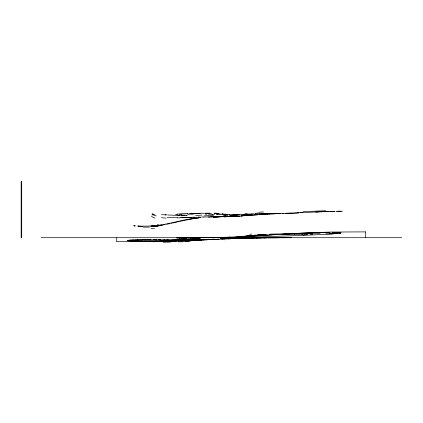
<?xml version="1.0" encoding="UTF-8"?>
<svg xmlns="http://www.w3.org/2000/svg" width="423" height="423" viewBox="0 0 423 423"><rect width="100%" height="100%" fill="white"/><g stroke="black" fill="none" stroke-linecap="round" stroke-linejoin="round"><path stroke-width="0.63" d="M224.095 237.451L223.259 237.414M223.91 215.556L224.185 215.46A20.6 1.01 0.1 0 1 225.147 215.286M224.01 237.499L223.756 237.557M243.997 236.885L244.193 236.811A25.914 0.73 -7.2 0 1 244.14 236.822A21.499 0.597 -7.7 0 0 244.298 236.711M243.6 236.991L242.115 237.314M199.947 238.768L194.691 238.376M177.676 221.885L174.419 222.635M178.406 221.715L179.13 221.546M179.86 221.377L190.831 219.109M179.5 214.646L179.252 214.81M174.059 222.715L172.621 223.037M169.137 223.386L184.814 219.886L194.532 218.289M171.902 223.196L171.183 223.349M168.576 223.508L164.309 224.354M170.131 223.577L168.846 223.836M168.539 223.899L167.275 224.148M166.435 224.301L165.906 224.401M177.348 237.8L176.83 237.869L179.336 238.033M163.939 224.423L158.154 225.3M241.385 237.446L240.597 237.578M164.499 224.645L163.447 224.814M192.74 218.797L198.778 217.956L197.123 218.03M161.866 225.052L160.28 225.263M239.592 237.726L238.821 237.832M156.88 226.252L150.762 226.606L162.998 225.454M225.189 215.286L225.47 215.249M236.008 237.266L248.317 235.812M237.837 237.948L235.125 238.228M158.868 225.438L157.451 225.591M157.07 225.427L148.621 226.094L139.733 226.141M244.235 236.224L246.255 236.002M242.236 236.446L239.413 236.748M248.28 235.78L267.14 234.231M240.222 236.986L234.86 237.557M250.643 235.569L252.119 235.421M239.349 237.224L233.136 237.567M234.749 237.567L232.121 237.821M199.519 217.729L200.428 217.644M199.196 238.868L197.441 239.011M241.607 236.848L242.485 236.769M231.466 237.731L229.208 237.932M207.36 239.592L208.116 239.54L207.17 239.608M231.423 237.885L231.772 237.853M229.599 238.709L228.018 238.768L238.683 238.144M254.038 235.241L255.423 235.125M234.77 238.26L233.448 238.371M242.765 237.853L244.309 237.673L230.456 238.244M128.814 240.206L127.186 240.481L130.612 240.095A12.917 0.397 -0.1 0 1 132.225 240.031L137.168 239.92M228.917 237.959L220.468 238.635L224.825 238.514M229.774 238.027L228.785 238.112M245.113 215.698L269.324 213.916M228.531 238.133L226.173 238.313M228.119 238.757L229.314 238.662M251.579 215.196L257.459 214.741M238.9 216.227L238.588 216.248M249.538 215.355L251.019 215.238M154.95 225.813L153.602 225.914M233.501 237.298L229.768 237.546M244.954 215.714L234.358 216.338M246.778 215.561L247.127 215.534M240.576 238.017L241.184 237.975M260.103 214.546L272.031 213.789M246.694 215.566L245.382 215.656M271.651 234.844L241.184 236.743M277.25 234.575L241.184 237.118M225.792 238.339L224.93 238.398M231.561 238.514L231.074 238.546M282.019 234.12L318.968 232.29M230.916 238.556L230.609 238.577M257.48 234.966L265.686 234.628M153.422 225.924L153.147 225.945M283.764 234.131L308.785 232.777A30.641 1.438 -2.2 0 1 315.198 232.587M228.14 238.752L228.563 238.725M196.42 239.08L196.843 239.053M223.222 238.477L220.494 238.672L221.985 238.577M223.233 238.509L235.267 237.805M207.207 239.603L207.973 239.534M208.185 217.078L211.109 216.93M243.003 215.804L241.914 215.857M238.123 237.647L303.413 235.378M205.208 239.714L206.974 239.619L206.44 239.592M211.193 216.925L212.055 216.867L206.466 216.941M203.764 239.788L205.483 239.698M204.034 239.778L201.586 239.899M226.205 238.45L228.732 238.329M200.037 239.973L201.723 239.889M269.171 214.017L302.942 212.589M196.758 218.051L195.738 218.094M197.372 240.1L200.539 239.947M204.542 239.883L219.188 239.201M236.605 216.248L236.055 216.269M203.389 239.73L204.986 239.656M194.876 240.211L197.705 240.079M198.403 240.158L223.175 239.021M315.643 212.002L317.382 211.934M300.023 212.716L317.028 211.949M239.889 236.795L217.85 237.477M206.493 239.592L195.125 240.074M195.23 240.19L190.308 240.407M192.677 240.306L193.343 240.28M198.292 240.164L199.164 240.127M201.914 240L194.511 240.327M221.737 239.095L226.321 238.884M279.508 213.467L279.957 213.456M320.687 211.791L321.533 211.754M272.19 213.879L274.437 213.789M233.258 237.536L229.573 237.668M225.628 238.932L234.67 238.551M197.647 240.185L184.65 240.713M274.77 213.673L279.941 213.456M229.033 238.768L231.132 238.688M188.193 240.486L190.683 240.386M180.848 240.846L180.203 240.872M192.555 240.401L187.363 240.518M325.419 211.6L324.637 211.632M322.744 211.712L323.606 211.68A37.081 0.994 -2.9 0 1 326.794 211.563L327.592 211.537M289.808 213.134L290.871 213.097M234.199 216.343L231.645 216.433M234.231 216.343L233.554 216.37M191.117 239.333L191.968 239.296M207.323 239.555L207.603 239.545M193.205 240.148L195.511 240.058M188.404 240.481L188.785 240.465M185.269 240.692L180.928 240.846M252.251 214.191L234.395 214.789M254.836 214.096L256.327 214.043M269.937 234.115L306.3 233.485M190.228 239.365L191.254 239.328A16.196 0.328 -1.7 0 0 196.647 239.027M229.134 238.731L235.669 238.487M190.979 240.232L193.248 240.148M184.962 240.613L187.257 240.528M186.86 240.634L180.637 240.861M233.38 214.821L233.803 214.805M270.577 213.663L272.655 213.594M285.678 213.287L287.381 213.224M189.314 239.397L190.556 239.355M304.687 235.331L329.84 234.088L341.15 232.729L332.166 232.343M234.532 238.556L238.72 238.382M233.406 238.62L252.854 238.054M188.7 240.312L191.27 240.222M186.733 240.639L163.241 241.274M328.914 211.479L328.227 211.5M267.849 213.758L266.416 213.805A10.448 0.365 -1.3 0 1 263.423 213.89L261.9 213.916M282.03 213.409L283.341 213.366M216.74 216.819L217.242 216.803M189.832 239.381L182.562 239.587M238.223 238.429L241.184 238.297M236.314 238.493L239.524 238.355M186.411 240.386L188.949 240.306M182.651 240.692L183.619 240.661M181.16 240.835L182.873 240.777M279.825 237.636L281.11 237.673L272.803 237.768M190.096 213.726L190.836 213.7M239.169 214.345L230.466 214.583M212.885 216.951L237.858 216.169L212.901 216.962L225.337 216.597M238.371 238.424L242.141 238.302M240.904 238.313L241.76 238.281M241.686 238.286L250.834 238.022M151.72 241.406L151.154 241.427L157.758 241.284M184.888 240.438L186.606 240.38M244.557 214.17L251.955 214.027M217.623 216.793L212.901 216.962L225.824 216.587M217.893 216.782L218.162 216.777M230.207 216.481L231.55 216.465M195.336 218.104L193.887 218.136M242.025 238.308L242.464 238.292M182.588 240.507L185.047 240.433M179.949 240.777L175.968 240.899M177.591 240.946L178.289 240.925M178.332 240.92L178.67 240.909M331.299 211.405L331.87 211.389M191.101 217.327L180.198 217.612M217.047 216.814L220.002 216.724M229.684 216.497L229.261 216.507M230.757 216.46L228.478 216.528M235.014 216.417L233.427 216.449M180.774 240.56L183.085 240.491M193.713 217.253L194.823 217.221M218.046 216.782L218.823 216.761M178.025 237.774L177.11 237.816A87.857 0.724 1.3 0 0 176.978 237.826L176.978 237.9M245.023 238.223L246.064 238.197M244.066 238.249L245.271 238.218M268.468 237.816L280.74 237.684M179.564 240.592L181.107 240.55M178.955 240.608L179.923 240.581M176.893 240.867L174.16 240.946M174.985 241.015L175.778 240.994M198.107 217.136L199.011 217.115M226.649 216.576L228.854 216.513M315.304 232.565L330.638 232.053L365.641 231.883M310.355 234.294L312.84 234.231M184.375 239.545L185.174 239.524M252.785 237.969L249.956 238.043M280.682 237.684L279.666 237.631M179.13 240.602L174.831 240.708M173.562 240.962L175.101 240.914M172.357 240.988L173.61 240.951M333.953 211.352L334.609 211.336M202.374 217.031L203.246 217.01M221.039 216.708L227.706 216.544M133.525 239.994L134.213 239.978M252.88 237.969L254.757 237.927M248.824 238.128L249.327 238.117M251.711 237.996L253.567 237.953M176.349 240.671L177.142 240.65M173.023 240.967L169.676 241.047M170.67 241.121L172.457 241.078M333.832 211.341L334.382 211.331M267.156 213.705L254.218 214.006M279.46 213.467L270.144 213.647M239.809 216.111L212.896 216.703L237.44 216.317L212.901 216.629L232.988 216.46M224.978 216.608L223.09 216.65M306.109 234.39L307.045 234.368M249.877 238.101L251.267 238.075M254.049 237.943L256.349 237.89M170.707 240.793L175.154 240.698M173.16 240.74L173.562 240.735M151.561 241.406L162.247 241.205M225.866 214.657L229.694 214.598M318.815 232.481L322.183 232.417M333.689 233.285L340.034 233.158M178.131 237.774L178.511 237.763M252.642 238.049L253.308 238.033M256.296 237.89L268.642 237.689M251.008 238.075L252.721 238.043M180.32 239.635L181.335 239.614M167.566 241.099L162.458 241.195M168.333 241.179L164.785 241.242M302.482 234.464L301.504 234.479M252.975 238.043L268.843 237.805M168.38 240.835L170.77 240.787M158.324 241.274L163.505 241.179M165.779 241.232L166.102 241.226M336.882 211.294L338.511 211.267M185.158 215.513L178.855 215.429M333.15 233.295L329.332 233.353M213.959 237.541L221.181 237.435M255.455 237.996L258.22 237.943M167.402 240.856L169.052 240.824M167.587 240.846L164.029 240.904M164.156 241.258L161.597 241.306M159.651 241.332L160.819 241.316M336.808 211.289L335.894 211.304M179.04 237.758L178.617 237.763A61.779 0.386 0.6 0 0 178.004 237.742M214.234 237.541L217.332 237.499M220.42 237.446L223.207 237.414M258.612 237.943L260.806 237.906M177.861 239.677L167.534 239.778M165.213 240.888L166.006 240.872M163.4 241.274L156.41 241.38M160.973 241.311L158.551 241.348M337.665 211.278L339.373 211.257M277.668 213.478L279.799 213.456M214.371 237.546L206.181 237.631M260.52 237.916L261.7 237.89M162.85 240.92L164.098 240.904M161.274 240.941L163.273 240.92M159.508 241.337L153.792 241.417M339.214 211.257L340.097 211.246M209.433 237.604L212.563 237.567M268.034 237.7L274.088 237.641M264.105 237.869L267.135 237.826M262.894 237.879L265.348 237.842M160.095 240.957L161.623 240.941M158.921 240.967L160.798 240.951M157.409 241.364L154.866 241.396M341.372 211.236L341.567 211.23M340.594 211.241L341.44 211.236M339.97 211.246L340.827 211.241M191.053 213.282L191.952 213.271M153.417 214.392L151.905 214.625L156.304 215.92M232.56 216.46L232.904 216.46M177.57 217.649L176.079 217.66A42.21 12.198 -3.1 0 1 167.852 217.47L167.154 217.422M193.745 218.141L181.731 217.221M179.801 237.747L180.589 237.742M159.148 240.967L156.579 240.994M155.622 241.385L116.727 241.544M152.809 241.427L153.438 241.422M154.421 241.401L152.402 241.427M207.381 237.626L193.11 237.71M268.409 237.826L291.743 237.715M155.41 241.004L157.689 240.983M154.443 241.01L156.23 240.999M311.936 233.427L320.137 233.401M180.737 237.737L181.055 237.737M180.922 237.737L183.006 237.731M204.986 237.647L197.081 237.7M154.77 241.01L151.175 241.031M153.316 241.02L147.548 241.047M151.45 241.433L151.133 241.433L152.232 241.417M231.883 216.465L232.216 216.465M274.025 237.647L275.674 237.631M273.094 237.652L274.739 237.636M166.752 239.783L168.137 239.783M181.673 237.737L182.139 237.731M274.929 237.641L279.138 237.631M146.744 239.83L151.059 239.815M164.42 239.793L167.074 239.788M163.648 239.793L164.949 239.793M148.981 241.041L150.424 241.036M200.021 213.234L204.536 213.234M194.511 237.7L182.794 237.726L187.357 237.721M275.78 237.641L278.741 237.631M159.778 239.799L163.891 239.799M153.2 239.809L159.645 239.804M156.674 239.804L142.445 239.857A24.407 0.714 -0.2 0 0 137.708 239.904M158.228 239.804L160.708 239.804M148.119 241.047L144.343 241.052M145.1 241.052L146.607 241.047M21.192 181.456L21.668 181.456M224.888 214.662L221.298 214.625A17.02 0.455 -0.2 0 1 220.737 214.62L216.513 214.514M269.705 234.596L281.665 234.633M21.192 237.71L21.668 237.71M41.184 237.71L401.85 237.71M144.703 241.052L130.628 240.93L127.191 240.56M225.708 237.742L223.587 237.636L224.666 237.731M278.916 237.641L279.656 237.647M224.539 237.705L224.809 237.71M208 213.25L208.639 213.255M230.884 216.465L230.239 216.46M209.115 213.261L209.591 213.266M133.922 225.766L135.45 225.887M133.536 240.988L132.32 240.973M184.973 238.17L190.905 238.292M236.314 215.979L233.882 215.873M185.792 238.186L181.811 238.101M190.524 238.281L193.353 238.345M192.105 238.313L192.687 238.329M183.022 238.128L183.693 238.138M199.608 213.684L200.026 213.694M181.319 214.921L186.062 215.164M181.102 238.086L182.371 238.112M181.742 238.096L179.098 238.017M195.22 238.392L193.253 238.339A104.777 1.311 0 0 0 192.09 238.281M140.098 226.115L138.443 226.056M214.26 213.356L216.354 213.425M195.796 238.408L196.346 238.424M178.686 215.423L177.147 215.37A50.141 4.352 4.4 0 1 175.413 215.307L167.645 214.958M129.591 240.893L129.956 240.909M161.327 214.673L166.075 214.884M198.244 238.493L200.164 238.678L199.27 238.863A27.368 0.55 -1.7 0 0 199.979 238.768M217.866 213.493L218.865 213.546M212.7 214.371L211.585 214.308M211.278 214.292L208.365 214.107M233.813 215.867L229.594 215.365M134.953 225.861L133.975 225.776M128.455 240.819L128.063 240.782A27.992 0.751 -0.6 0 1 127.958 240.772L127.905 240.766M222.091 213.789L222.514 213.832M225.158 216.174L224.893 216.137M223.624 213.975L224.148 214.059M186.633 215.244L186.918 215.318M224.862 214.197L226.469 214.63M228.082 215.058L226.929 214.762M365.641 231.899L365.641 237.7M116.727 237.731L116.727 241.522M21.71 181.456L21.71 237.71M21.15 181.456L21.15 237.71M312.174 233.369A55.609 0.724 -1.6 0 1 307.093 233.538M325.81 233.808A55.73 1.052 0 0 1 333.387 233.993M307.701 234.22A44.817 0.783 -0.9 0 1 304.787 234.284M305.036 234.31A41.28 1.184 -0.6 0 1 301.673 234.374M300.721 234.353A44.494 1.666 -0.5 0 1 294.276 234.442M294.387 234.49A49.354 2.443 -0.4 0 1 281.961 234.548M277.303 237.541A57.697 4.817 2.8 0 1 280.174 237.589M249.797 234.326A49.951 6.594 2.8 0 1 251.738 234.078M246.953 235.563A32.058 1.385 -2.4 0 1 248.111 235.378M249.078 235.764A45.88 0.788 -4.3 0 1 251.484 235.516M230.128 237.065A29.499 1.391 -4.3 0 1 228.203 237.245M225.533 238.244A24.693 0.455 -4.9 0 1 224.713 238.297M230.498 237.583A42.623 1.38 -6.1 0 1 228.838 237.715M226.194 237.668A84.817 4.917 -0.6 0 1 224.491 237.795A53.055 0.931 -3.7 0 0 224.306 238.017M238.646 237.261A43.876 1.258 -8.6 0 1 240.132 237.097M242.733 236.727A23.825 0.756 -8.9 0 1 243.669 236.663M244.14 236.594A17.597 0.529 -8.6 0 1 244.166 236.732M242.215 237.054A38.297 1.174 -6.2 0 1 241.485 237.192M240.994 237.292A88.127 5.139 -0.2 0 1 240.185 237.419M239.46 237.52A76.515 5.092 1.2 0 1 238.376 237.663M234.279 237.319A96.206 8.148 3.6 0 1 233.142 237.409M224.37 239.815A106.131 4.204 -9 0 1 223.889 239.788M243.59 237.61A43.881 0.27 -4.7 0 1 244.166 237.557M242.818 238.297A25.163 0.381 -1.7 0 1 244.224 238.255M256.333 237.789A60.119 3.061 -1.2 0 1 259.214 237.731M260.6 237.647A44.96 1.819 -1.2 0 1 264.539 237.578M265.348 237.668A32.555 0.867 -1.1 0 1 268.505 237.626M269.308 237.641A23.757 0.449 -1 0 1 273.3 237.604M240.803 238.546A39.646 0.608 -2.1 0 1 243.177 238.482M233.951 238.466A51.823 1.322 -3.3 0 1 235.6 238.408M228.441 238.773A24.095 0.312 -2.8 0 1 230.942 238.672M179.505 240.867A48.434 0.349 -1.1 0 1 177.554 240.925M176.825 240.941A40.169 0.328 -1 0 1 174.461 241.004M171.923 241.025A39.069 0.386 -0.9 0 1 170.03 241.073M155.326 241.75A77.689 1.866 -2.2 0 1 152.915 241.776M170.755 240.883A30.382 0.323 -1.3 0 1 168.555 240.93M182.139 240.47A77.816 5.748 -1.2 0 1 179.537 240.555M204.457 239.783A17.798 0.27 -2.5 0 1 202.924 239.857M143.275 241.136A51.416 1.941 -0.7 0 1 139.749 241.126M139.162 241.078A34.543 1.042 -0.5 0 1 136.365 241.062M136.016 241.031A22.593 0.597 -0.4 0 1 133.308 240.999M132.156 240.967A13.737 0.344 -0.3 0 1 129.988 240.904M129.507 240.877A18.226 0.476 -0.4 0 1 128.55 240.819M128.074 240.756A35.685 0.968 -0.6 0 1 127.582 240.682M128.883 240.211A15.032 0.428 -0.3 0 1 130.21 240.127M130.379 240.121A13.832 0.397 -0.3 0 1 133.303 240.015M134.948 239.968A20.907 0.619 -0.2 0 1 137.898 239.915M142.371 239.83A28.457 0.783 -0.3 0 1 146.252 239.804M169.909 240.216A88.391 7.122 -1.4 0 1 166.969 240.232M180.246 239.915A43.32 2.591 -1.2 0 1 171.696 240.031M184.502 239.582A30.461 1.369 -1.1 0 1 181.367 239.656M189.541 239.444A22.652 0.857 -1.1 0 1 185.411 239.566M194.088 239.217A13.536 0.344 -1.4 0 1 191.482 239.333M196.679 239.08A15.011 0.344 -1.5 0 1 194.162 239.217M199.376 238.858A21.726 0.449 -1.7 0 1 197.176 239.048M180.41 238.086A45.293 0.508 0.1 0 1 179.024 238.043M177.189 237.863A73.787 0.597 1.1 0 1 177.406 237.853M176.877 237.789A76.552 0.597 1.1 0 1 176.925 237.768M177.285 237.763A66.025 0.465 0.8 0 1 177.602 237.747M194.432 237.583A40.772 0.423 -0.2 0 1 192.142 237.589M203.199 237.684A23.482 0.301 -0.3 0 1 198.694 237.71M218.554 237.536A94.726 0.291 -1.6 0 1 219.267 237.52M175.735 240.142A197.895 0.983 -3 0 1 178.178 240.031M261.382 234.448A53.959 0.629 -3.5 0 1 258.665 234.601M235.352 237.144A17.29 0.582 -6.8 0 1 233.438 237.303M239.053 236.817A13.763 0.439 -6.7 0 1 235.278 237.181M243.188 236.483A25.977 0.56 -6.5 0 1 240.56 236.769M247.344 236.547A51.474 1.465 -6.2 0 1 248.74 236.394M306.411 233.575A33.517 0.925 -0.6 0 1 311.555 233.522M339.97 233.163A26.168 0.323 -2.8 0 1 340.927 233.173M340.674 233.195A35.743 0.434 -2.6 0 1 339.5 233.311M320.608 232.587A38.118 1.317 -1.8 0 1 330.056 232.497M215.037 237.737A149.129 0.666 -2.4 0 1 212.404 237.874M180.637 237.789A61.97 0.375 0.6 0 1 183.074 237.779M186.506 238.08A47.709 0.386 0.8 0 1 181.969 237.953M195.949 238.456A60.515 1.031 -0.6 0 1 197.472 238.509M182.456 239.513A33.977 1.528 -1.1 0 1 177.967 239.603M137.401 239.936A23.471 0.65 -0.2 0 1 142.556 239.873M129.211 240.587A64.819 1.84 -1.1 0 1 128.185 240.47M199.767 239.497A162.538 16.328 -0.9 0 1 194.633 239.704M190.355 241.459A84.579 7.656 -1.1 0 1 178.606 241.887M170.48 242.099A49.565 2.956 -1.7 0 1 163.135 242.236M188.69 241.041A50.845 1.629 0.2 0 1 185.417 241.417M187.04 240.708A51.627 0.381 -1.1 0 1 185.459 240.798M242.093 238.482A60.515 1.629 -0.7 0 1 243.669 238.44M248.692 238.091A33.079 0.502 -2.1 0 1 250.485 238.054M243.442 237.589A48.09 2.533 -1.7 0 1 248.93 237.43M240.454 238.022A75.733 1.121 -1.7 0 1 238.54 238.149M242.485 237.858A89.554 1.385 -1.6 0 1 240.856 237.985M234.733 237.99A71.947 0.286 -3.1 0 1 236.251 237.916M222.805 238.757A82.141 1.787 -4.2 0 1 221.483 238.815M304.491 235.32A41.153 1.02 -1.6 0 1 303.233 235.368M330.659 211.558A29.954 0.423 -2.1 0 1 332.901 211.5M324.827 211.78A32.82 0.682 -2.6 0 1 330.601 211.595M317.414 211.891A40.264 1.047 -2.8 0 1 323.23 211.659M303.106 211.749A68.716 1.861 -2.8 0 1 325.678 210.733M256.56 213.113A75.104 11.595 -3.8 0 1 259.653 212.885M251.791 215.164A26.797 0.354 -4.6 0 1 251.257 215.207M249.861 215.296A16.576 0.402 -4.8 0 1 247.592 215.466M246.588 215.471A17.269 0.587 -5.1 0 1 244.706 215.598M242.802 215.714A25.909 1.375 -6.1 0 1 241.295 215.793M245.641 214.884A38.742 2.358 -6.6 0 1 241.57 215.101M225.025 215.836A132.542 10.517 -6.2 0 1 225.411 215.328M225.136 214.001A67.453 3.987 -2.6 0 1 225.665 214.154M221.864 213.869A47.746 2.67 -1.9 0 1 223.074 214.006M216.724 213.726A51.796 3.061 -2.4 0 1 220.277 213.922M216.518 213.409A59.046 3.818 -3 0 1 218.025 213.478M214.08 213.113A30.012 1.258 -1.3 0 1 217.01 213.229M209.982 213.245A19.976 0.65 -0.7 0 1 211.495 213.266M208.751 213.25A17.089 0.471 -0.5 0 1 209.232 213.255M205.546 213.166A15.154 0.328 -0.3 0 1 209.639 213.192M196.822 213.388A24.444 0.323 -0.1 0 1 199.963 213.382M193.829 213.483A27.754 0.767 0 0 1 196.589 213.472M189.404 213.557A28.304 1.518 0.5 0 1 192.354 213.525M187.156 213.393A26.882 1.888 0.9 0 1 187.981 213.377M178.712 213.99A21.303 1.66 1.1 0 1 187.955 213.562M176.486 214.329A24.751 2.258 1.9 0 1 178.146 214.001M175.55 214.62A30.287 2.85 2.5 0 1 176.195 214.313M179.706 215.508A42.633 4.013 2.5 0 1 176.967 214.725M190.863 219.156A7.857 0.375 -9.6 0 1 192.333 218.913M158.022 226.575A56.962 27.479 2.3 0 1 157.287 226.654M154.575 228.42A41.057 16.619 1 0 1 150.979 228.647M149.356 227.082A16.317 2.929 -0.8 0 1 142.99 227.114M142.503 226.411A8.793 0.518 -0.3 0 1 137.956 226.199M138.696 226.051A17.248 0.492 0.2 0 1 137.66 226.009M134.313 226.009A27.257 0.793 0.1 0 1 133.853 225.893M152.624 225.226A23.683 0.434 2.2 0 1 151.482 225.179M158.392 224.528A54.096 22.916 -13.3 0 1 157.335 224.661M195.6 215.672A37.816 10.67 -9.7 0 1 201.945 215.074M204.087 215.878A23.545 3.474 -7.9 0 1 213.678 215.735M202.924 217.031A31.905 0.407 -1.6 0 1 206.091 216.962M198.35 217.168A36.077 0.518 -1.7 0 1 201.522 217.089M194.131 217.316A45.8 0.83 -1.7 0 1 197.166 217.232M191.429 217.263A69.769 1.507 -1.8 0 1 194.131 217.189M180.113 217.856A88.915 25.877 -3.1 0 1 177.464 217.893M166.054 218.12A26.522 7.096 -2.5 0 1 161.56 217.618M154.945 218.062A24.677 4.954 -0.3 0 1 151.45 216.058M154.934 214.519A24.211 0.968 5.9 0 1 152.354 213.7M165.055 214.821A44.6 0.338 2.8 0 1 166.704 214.895M186.881 215.418A9.449 0.397 2.3 0 1 186.199 215.577M186.554 215.318A14.34 0.46 0.8 0 1 186.929 215.407M181.842 215.376A37.975 1.322 -1.7 0 1 183.022 215.413M206.509 214.694A83.913 0.608 0 0 1 205.541 214.688M194.331 213.911A43.368 0.83 -2.7 0 1 191.672 213.99M179.976 214.609A17.052 0.428 -4.7 0 1 181.504 214.398M187.611 214.355A15.746 0.486 -3.7 0 1 192.513 213.975M190.71 213.663A10.982 0.804 -0.8 0 1 195.394 213.594M195.283 213.636A14.144 1.031 -0.9 0 1 199.561 213.689M204.965 213.361A19.68 1.332 -0.7 0 1 208.983 213.869M212.378 214.186A32.65 0.555 2.1 0 1 212.193 214.255M214.567 214.472A22.789 0.576 0.1 0 1 212.605 214.387M217.914 214.466A32.032 0.957 -0.3 0 1 216.708 214.435M230.001 214.561A22.694 0.724 -0.2 0 1 229.255 214.577M255.392 213.8A59.944 1.724 -0.7 0 1 255.561 213.805M245.07 213.864A32.83 0.772 0.5 0 1 247.191 213.811M262.212 213.864A15.418 0.338 -1.1 0 1 259.632 213.901M278.715 213.462A18.564 0.286 -1.6 0 1 277.076 213.573M274.379 213.335A32.878 1.956 -4.3 0 1 277.382 213.282M278.699 213.34A18.395 0.476 -2.6 0 1 280.021 213.345M268.817 213.731A24.994 0.481 -1.3 0 1 269.472 213.721M265.522 214.297A36.875 1.264 -1.5 0 1 266.971 214.265M259.801 212.113A88.878 5.964 -2.5 0 1 263.513 211.986M253.726 213.842A54.123 0.724 -2.1 0 1 251.891 213.906M234.046 214.81A17.38 0.296 -1.5 0 1 234.628 214.789M231.846 215.138A17.555 0.381 -1.4 0 1 236.489 214.984M227.019 215.122A15.508 0.709 -0.2 0 1 227.405 215.096M225.623 215.254A16.053 0.761 -0.1 0 1 226.881 215.143M223.809 215.719A31.836 1.518 -0.4 0 1 223.725 215.556M233.533 215.603A43.537 2.052 -1.3 0 1 229.964 215.45M238.07 214.963A67.373 4.045 -5.8 0 1 233.285 215.043M236.235 215.238A98.575 7.63 -8.7 0 1 234.062 215.291M241.861 216.75A62.467 3.511 4.4 0 1 241.422 216.867M239.878 216.259A35.881 0.957 0.6 0 1 240.185 216.343M223.91 216.973A28.537 0.333 -1.9 0 1 225.819 216.92M230.17 216.338A32.169 0.37 -1.3 0 1 228.288 216.396M227.733 216.201A46.985 1.269 -0.1 0 1 226.083 216.243M230.646 216.661A56.317 0.397 -0.7 0 1 232.528 216.629M229.356 216.444A25.057 0.719 -0.7 0 1 228.859 216.46M268.103 213.419A77.626 1.877 -1.1 0 1 270.588 213.314M298.649 212.478A63.529 0.397 -2.1 0 1 297.29 212.531M289.306 213.208A53.51 1.983 -3 0 1 286.831 213.298M298.559 213.018A49.1 1.539 -2.9 0 1 287.947 213.446M316.827 211.981A30.07 0.338 -2.7 0 1 319.968 211.844M320.692 211.828A29.652 0.46 -2.8 0 1 323.664 211.706M325.504 211.595A28.669 0.529 -2.9 0 1 328.317 211.495M329.993 211.41A26.586 0.439 -2.8 0 1 332.314 211.341M332.229 211.368A32.164 0.481 -2.7 0 1 334.144 211.326M338.738 211.13A48.946 0.619 -2.5 0 1 339.473 211.14M333.271 211.405A102.133 0.613 -1.7 0 1 334.26 211.389M342.419 211.177A77.642 0.264 -1.3 0 1 342.704 211.177"/></g></svg>
